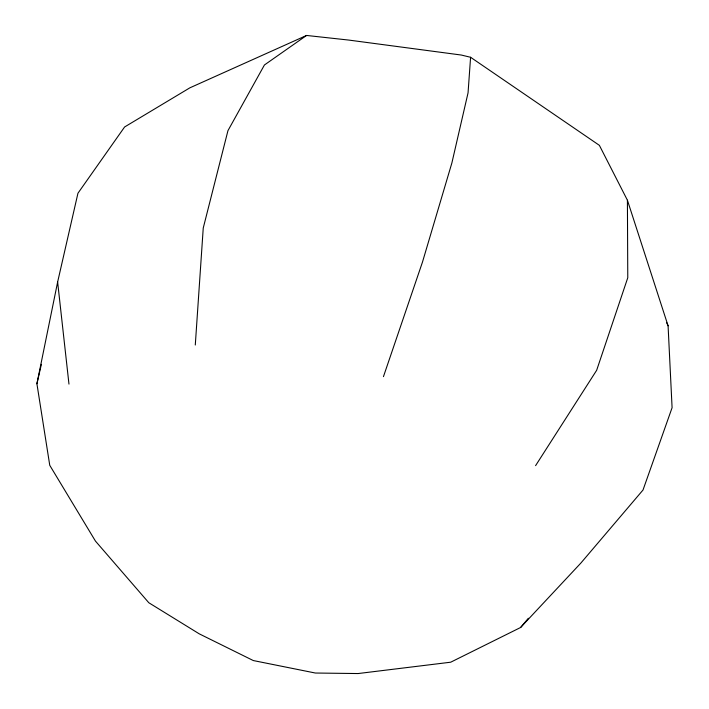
<?xml version="1.0" encoding="UTF-8"?>
<svg xmlns="http://www.w3.org/2000/svg" width="709" height="709" viewBox="0 0 709 709"><rect width="100%" height="100%" fill="white"/><g stroke="black" fill="none" stroke-linecap="round" stroke-linejoin="round"><path stroke-width="1.06" d="M195.285 345.008L203.244 228.032L227.952 130.651L264.43 64.98L306.554 35.45L348.793 40.076L461.293 55.036L470.59 57.278L599.371 145.336L627.412 200.213L668.082 325.803L672.088 407.702L643.01 490.016L580.866 563.061L520.61 627.492L450.694 662.206L358.098 673.55L315.345 673.027L253.29 660.549L199.238 633.837L148.81 602.739L95.467 541.109L49.754 465.317L36.912 383.755L57.633 282.014L77.946 193.238L124.607 126.973L189.852 87.836L306.554 35.45M470.59 57.278L468.055 92.844L451.872 162.99L422.475 262.091L383.445 376.647M36.912 383.755L41.37 364.355M535.587 465.645L596.659 370.284L627.775 277.733L627.412 200.213M520.61 627.492L528.365 618.248M666.708 322.781L668.082 325.803M57.633 282.014L68.968 384.11"/></g></svg>
